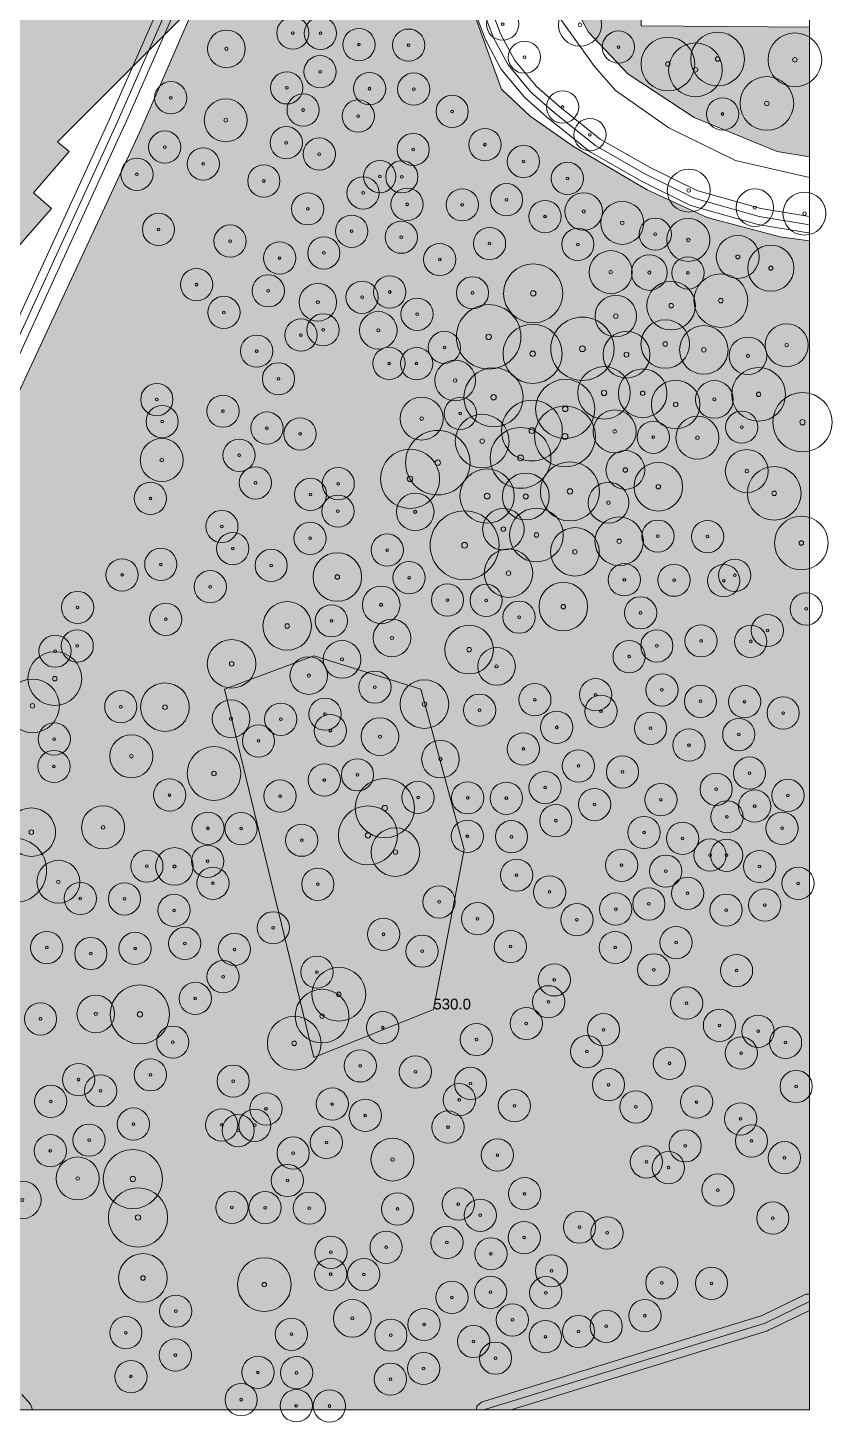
# Model space of a CAD drawing. Header units: metres. Extents: x -6 to 981, y -3 to 1020.
# Drawn here: x 829.1 to 978.7, y -2.3 to 257.2 of the extents above; entities that cross this region are included whole.
import ezdxf

# ---------------------------------------------------------------- set-up
doc = ezdxf.new("R2010")
doc.units = ezdxf.units.M
doc.header["$MEASUREMENT"] = 0
for name, color, linetype, lineweight, true_color in [('TPX_BUILDINGS_SHADOWS_HATCH', 7, 'CONTINUOUS', 0, 0x000000), ('TPX_BUILDINGS_SHADOWS_OUTLINES', 7, 'CONTINUOUS', 0, 0x000000), ('TPX_CONTOUR_LINES_5M', 7, 'CONTINUOUS', 0, 0x969696), ('TPX_CONTOUR_LINES_5M_TEXT', 7, 'CONTINUOUS', 0, 0x000000), ('TPX_FRAME_PROJECT', 7, 'CONTINUOUS', 0, 0x000000), ('TPX_ROADS_AXES', 7, 'CONTINUOUS', 0, 0x323232), ('TPX_ROADS_CONTOURS', 7, 'CONTINUOUS', 0, 0x646464), ('TPX_ROADS_HATCH', 7, 'CONTINUOUS', 0, 0xc8c8c8), ('TPX_VEGETATION_GREEN_SPACES', 7, 'CONTINUOUS', 0, 0x58ba48), ('TPX_VEGETATION_GREEN_SPACES_HATCH', 7, 'CONTINUOUS', 0, 0x58ba48), ('TPX_VEGETATION_TREES_INDIVIDUAL', 7, 'CONTINUOUS', 0, 0x136734), ('TPX_WATERWAYS', 7, 'CONTINUOUS', 0, 0x7aafdf)]:
    doc.layers.add(name, color=color, linetype=linetype, lineweight=lineweight, true_color=true_color)
doc.styles.add('TPX_TEXTE', font='arial.ttf')

# ---------------------------------------------------------------- blocks, each defined once
blk = doc.blocks.new('TREETR004_CR039')
at = {"layer": 'TPX_VEGETATION_TREES_INDIVIDUAL'}
for radius in [3.87, 0.4166666666666667]:
    blk.add_circle((0, 0, 0.0361), radius, dxfattribs=at)
blk = doc.blocks.new('TREETR005_CR044')
at = {"layer": 'TPX_VEGETATION_TREES_INDIVIDUAL'}
for radius in [4.36, 0.4583333333333333]:
    blk.add_circle((0, 0, 0.0361), radius, dxfattribs=at)
blk = doc.blocks.new('TREETR005_CR064')
at = {"layer": 'TPX_VEGETATION_TREES_INDIVIDUAL'}
for radius in [6.41, 0.5416666666666666]:
    blk.add_circle((0, 0, 0.0361), radius, dxfattribs=at)
blk = doc.blocks.new('TREETR003_CR040')
at = {"layer": 'TPX_VEGETATION_TREES_INDIVIDUAL'}
for radius in [4, 0.3333333333333333]:
    blk.add_circle((0, 0, 0.0361), radius, dxfattribs=at)
blk = doc.blocks.new('TREETR003_CR038')
at = {"layer": 'TPX_VEGETATION_TREES_INDIVIDUAL'}
for radius in [3.79, 0.3333333333333333]:
    blk.add_circle((0, 0, 0.0361), radius, dxfattribs=at)
blk = doc.blocks.new('TREETR003_CR030')
at = {"layer": 'TPX_VEGETATION_TREES_INDIVIDUAL'}
for radius in [3, 0.25]:
    blk.add_circle((0, 0, 0.0361), radius, dxfattribs=at)
blk = doc.blocks.new('TREETR003_CR035')
at = {"layer": 'TPX_VEGETATION_TREES_INDIVIDUAL'}
for radius in [3.5, 0.2916666666666667]:
    blk.add_circle((0, 0, 0.0361), radius, dxfattribs=at)
blk = doc.blocks.new('TREETR005_CR049')
at = {"layer": 'TPX_VEGETATION_TREES_INDIVIDUAL'}
for radius in [4.89, 0.5]:
    blk.add_circle((0, 0, 0.0361), radius, dxfattribs=at)
blk = doc.blocks.new('TREETR005_CR060')
at = {"layer": 'TPX_VEGETATION_TREES_INDIVIDUAL'}
for radius in [6, 0.5]:
    blk.add_circle((0, 0, 0.0361), radius, dxfattribs=at)
blk = doc.blocks.new('TREETR005_CR059')
at = {"layer": 'TPX_VEGETATION_TREES_INDIVIDUAL'}
for radius in [5.89, 0.5416666666666666]:
    blk.add_circle((0, 0, 0.0361), radius, dxfattribs=at)
blk = doc.blocks.new('TREETR003_CR033')
at = {"layer": 'TPX_VEGETATION_TREES_INDIVIDUAL'}
for radius in [3.32, 0.2916666666666667]:
    blk.add_circle((0, 0, 0.0361), radius, dxfattribs=at)
blk = doc.blocks.new('TREETR005_CR057')
at = {"layer": 'TPX_VEGETATION_TREES_INDIVIDUAL'}
for radius in [5.65, 0.5416666666666666]:
    blk.add_circle((0, 0, 0.0361), radius, dxfattribs=at)
blk = doc.blocks.new('TREETR004_CR043')
at = {"layer": 'TPX_VEGETATION_TREES_INDIVIDUAL'}
for radius in [4.3, 0.375]:
    blk.add_circle((0, 0, 0.0361), radius, dxfattribs=at)
blk = doc.blocks.new('TREETR005_CR055')
at = {"layer": 'TPX_VEGETATION_TREES_INDIVIDUAL'}
for radius in [5.51, 0.5]:
    blk.add_circle((0, 0, 0.0361), radius, dxfattribs=at)
blk = doc.blocks.new('TREETR005_CR051')
at = {"layer": 'TPX_VEGETATION_TREES_INDIVIDUAL'}
for radius in [5.05, 0.5416666666666666]:
    blk.add_circle((0, 0, 0.0361), radius, dxfattribs=at)
blk = doc.blocks.new('TREETR004_CR050')
at = {"layer": 'TPX_VEGETATION_TREES_INDIVIDUAL'}
for radius in [5, 0.4166666666666667]:
    blk.add_circle((0, 0, 0.0361), radius, dxfattribs=at)
blk = doc.blocks.new('TREETR004_CR045')
at = {"layer": 'TPX_VEGETATION_TREES_INDIVIDUAL'}
for radius in [4.52, 0.4166666666666667]:
    blk.add_circle((0, 0, 0.0361), radius, dxfattribs=at)
blk = doc.blocks.new('TREETR004_CR040')
at = {"layer": 'TPX_VEGETATION_TREES_INDIVIDUAL'}
for radius in [4, 0.375]:
    blk.add_circle((0, 0, 0.0361), radius, dxfattribs=at)
blk = doc.blocks.new('TREETR004_CR036')
at = {"layer": 'TPX_VEGETATION_TREES_INDIVIDUAL'}
for radius in [3.61, 0.4166666666666667]:
    blk.add_circle((0, 0, 0.0361), radius, dxfattribs=at)

msp = doc.modelspace()

# ---------------------------------------------------------------- hatches: boundary and pattern name
at = {"layer": 'TPX_BUILDINGS_SHADOWS_HATCH'}
msp.add_hatch(color=256, dxfattribs=at).paths.add_polyline_path([(827.9982370846556, 292.61637058947235), (794.0571226589964, 258.6752561638132), (824.8585466854856, 260.1660045692697), (826.4366325848387, 227.88538399431854), (808.3349651806639, 227.00501766894013), (819.758148621826, 217.21974125597626), (813.127346467285, 209.5463289329782), (816.479095887451, 206.65469399187714), (808.7165750973509, 197.7507719108835), (825.6870331280516, 214.72122994158417), (833.4496521466062, 223.62524834368378), (830.0978950970457, 226.51689091417938), (836.7287048809812, 234.19029656145722), (834.5811628811643, 236.02991429064423), (860.3777489178465, 261.8264984199777), (858.7996725552366, 294.1071199486032), (827.9982370846556, 292.61637058947235)])
at = {"layer": 'TPX_ROADS_HATCH'}
msp.add_hatch(color=256, dxfattribs=at).paths.add_polyline_path([(912.6003292878158, 0.6682980051264167), (912.5540961106308, 2.3748725652694702e-07), (919.0060700257309, 2.3748725652694702e-07), (966.6691750367172, 14.689844368956983), (966.8828448136337, 14.774098633788526), (974.4774578888901, 18.46367573644966), (974.4774578888901, 21.51959919836372), (973.8219918091781, 21.48052906896919), (965.675513156224, 17.5228474130854), (913.8412293274887, 1.5474379053339362), (913.4662131150253, 1.4221308222040534), (912.6003292878158, 0.6682980051264167)])
at = {"layer": 'TPX_VEGETATION_GREEN_SPACES_HATCH'}
for points in [[(974.4774574788171, 534.3641466209665), (894.9610504658776, 339.35802975390106), (906.8282818348962, 314.89335957262665), (922.080864384945, 287.03799572680146), (927.1347450764733, 267.86992207262665), (933.4012283833581, 256.40477505419403), (940.7081799061853, 248.64286556933075), (953.037952855404, 240.55602207873017), (968.4953083546716, 234.17959728930146), (974.4774574788171, 233.23383846972138), (974.4774574788171, 257.3345636436716), (966.8208984883386, 257.3943780967966), (943.1769775899011, 257.5752309868112), (943.5170120747644, 302.31815281603485), (966.9119572194177, 302.1396669456735), (974.4774574788171, 302.08348217699677), (974.4774574788171, 313.4162725517526), (963.0952171834069, 313.5038751671091), (963.4412655385095, 357.88096752855927), (974.4774574788171, 357.79602757189423), (974.4774574788171, 534.3641466209665)], [(791.7883414454991, 122.19721732195467), (777.3385314174229, 104.74472937639803), (786.2093562312657, 103.36327300127596), (793.7161235042149, 105.50846896227449), (800.8581370540196, 106.54874739702791), (809.2866496272618, 100.94851908739656), (816.6931409068638, 95.59080920275301), (823.6336707301671, 95.5800431733951), (827.2826623149449, 95.74475894030184), (825.5317172236973, 80.7869523530826), (814.3274954982335, 56.331622458063066), (799.7782992549473, 3.343448042869568e-07), (974.4774579234654, 3.343448042869568e-07), (974.4774579234654, 217.5612567430362), (969.0428446956212, 218.29099497850984), (955.4454526134068, 221.94520411547273), (944.3032569118077, 227.07238612230867), (930.5657147594029, 235.10614714678377), (922.5210932918126, 240.80238089617342), (917.1789941020543, 245.7967475419864), (913.6726388164097, 255.5730031495914), (907.7724351115758, 272.3217471605167), (900.3314360805089, 289.1184304719791), (894.1859492488438, 297.2018216615543), (887.8720406718785, 304.6882852083072), (882.3728846736485, 308.2654145723209), (878.8418387599522, 304.3974965577945), (849.9188489146763, 237.84768042620271), (814.4620026774937, 161.7836574083194), (801.9767178721959, 137.50681719835848), (791.7883414454991, 122.19721732195467)]]:
    msp.add_hatch(color=256, dxfattribs=at).paths.add_polyline_path(points)

# ---------------------------------------------------------------- linework, layer by layer
at = {"layer": 'TPX_BUILDINGS_SHADOWS_OUTLINES', "elevation": 0.0391}
msp.add_lwpolyline([(827.9982370846556, 292.61637058947235), (794.0571226589964, 258.6752561638132), (824.8585466854856, 260.1660045692697), (826.4366325848387, 227.88538399431854), (808.3349651806639, 227.00501766894013), (819.758148621826, 217.21974125597626), (813.127346467285, 209.5463289329782), (816.479095887451, 206.65469399187714), (808.7165750973509, 197.7507719108835), (825.6870331280516, 214.72122994158417), (833.4496521466062, 223.62524834368378), (830.0978950970457, 226.51689091417938), (836.7287048809812, 234.19029656145722), (834.5811628811643, 236.02991429064423), (860.3777489178465, 261.8264984199777), (858.7996725552366, 294.1071199486032)], close=True, dxfattribs=at)
at = {"layer": 'TPX_CONTOUR_LINES_5M', "elevation": 0.04810000000000001}
msp.add_lwpolyline([(882.29715783149, 140.30958515685052), (865.6314147072262, 134.09845550404862), (882.29715783149, 65.5734994681552), (904.5210760261398, 74.49914194643497), (910.2355450648465, 104.29879872500896), (902.204424999305, 134.09845550404862), (882.29715783149, 140.30958515685052)], dxfattribs=at)
at = {"layer": 'TPX_FRAME_PROJECT', "elevation": 0.0001}
msp.add_lwpolyline([(0, 0), (974.477457903442, 0), (974.477457903442, 1013.1883304733783), (0, 1013.1883304733783)], close=True, dxfattribs=at)
at = {"layer": 'TPX_ROADS_AXES', "elevation": 0.030099999999999995}
for points in [[(444.2701258175657, 8.381903171539307e-08), (475.346714448242, 4.426684463396668), (493.24911541870097, 7.447607124224305), (544.0990566723631, 14.055051887407899), (670.875013779907, 33.67048176564276), (678.5601334088133, 35.43703945912421), (684.430714082031, 37.664289558306336), (695.0381912701414, 41.69734581746161), (713.7930063717649, 53.79938896931708), (723.2907938473509, 59.926860893145204), (740.7787575238035, 72.70608242787421), (757.9843668453977, 88.00409706868231), (768.1710352413938, 99.11284073628485), (779.9635624401853, 112.97727783955634), (791.160188149719, 127.6011248473078), (800.1598944180296, 142.74471863545477), (807.9876265042112, 157.4672194365412), (845.6566271298216, 239.62850769795477), (871.1965088360594, 297.7423725966364), (879.6902822964475, 317.08060749806464)], [(974.477458339883, 220.55459061358124), (965.1255801736843, 222.11903134081513), (953.0192559778225, 225.5262798378244), (944.0054572641384, 229.97923413012177), (934.7218831598293, 235.25498333666474), (927.0642684518825, 241.37980309221894), (922.6497968256008, 245.26801243517548), (918.409249645425, 250.32947197649628), (915.7098430215847, 255.3762487480417), (908.8079656183254, 273.49786987993866), (903.6926559030544, 286.2156404564157), (897.9688437997829, 296.3566383430734), (889.7099879800808, 306.6880592415109), (879.6902822076809, 317.0806068489328)], [(974.4774580365047, 20.131320802494884), (966.2273788815364, 16.12330803088844), (914.2830248242244, 0.11397537402808666), (913.9432278042659, -1.5087425708770752e-07)]]:
    msp.add_lwpolyline(points, dxfattribs=at)
at = {"layer": 'TPX_ROADS_CONTOURS', "elevation": 0.027099999999999996}
for points in [[(634.694859759009, 121.4542037807405), (660.9830143610598, 153.26651972159743), (682.4793541590334, 178.91820638999343), (763.3553221384645, 272.3916332088411), (767.2596905390383, 275.6521560512483), (781.7914679209352, 283.2755729518831), (789.9509442011476, 287.27565306052566), (801.7322714487673, 289.8834907375276), (868.7997429529787, 296.0169240795076), (844.2881643931032, 240.24287527427077), (806.6424849192263, 158.13245504722), (798.8521988550783, 143.48038309440017), (789.9156801859499, 128.443113502115), (778.7959988276125, 113.9197627864778), (767.0465748468996, 100.10600202903152), (756.9305117289186, 89.07425421103835), (739.8357489267946, 73.87479704245925), (722.4409859339357, 61.16368120536208), (713.9047672907473, 55.65656393393874)], [(912.6003292878158, 0.6682980051264167), (912.5540961106308, 2.3748725652694702e-07), (919.0060700257309, 2.3748725652694702e-07), (966.6691750367172, 14.689844368956983), (966.8828448136337, 14.774098633788526), (974.4774578888901, 18.46367573644966), (974.4774578888901, 21.51959919836372), (973.8219918091781, 21.48052906896919), (965.675513156224, 17.5228474130854), (913.8412293274887, 1.5474379053339362), (913.4662131150253, 1.4221308222040534)]]:
    msp.add_lwpolyline(points, close=True, dxfattribs=at)
for points in [[(809.3511507670046, 156.84207552298903), (847.0201513926149, 239.0033637844026), (847.0298636118532, 239.02499788627028), (872.569745318091, 297.1388627849519)], [(907.4111359278322, 272.9510080181062), (914.3080704371096, 254.8423635326326), (914.3871634165407, 254.66877668723464), (917.086570040381, 249.62199991568923), (917.2594540278078, 249.36615961417556), (921.5000012079836, 244.30470007285476), (921.6583559671999, 244.14238088950515), (926.0728275934816, 240.2541715465486), (926.1273453394533, 240.20840471610427), (933.7849600474001, 234.08358496055007), (933.9807646433474, 233.95085733756423), (943.2643387476564, 228.67510813102126), (943.3410837809206, 228.63438909873366), (952.3548824946047, 224.1814348064363), (952.6128790537477, 224.08237570151687), (964.7192032496096, 220.6751272045076), (964.8780901590944, 220.6395885311067), (974.2299683252932, 219.07514780387282), (974.4774582544924, 219.13229959830642), (974.4774582544924, 222.07543390616775), (965.453480021155, 223.58502119407058), (953.5592138926149, 226.93258779868484), (944.7087948481203, 231.3048297725618), (935.5661537806154, 236.50048845633864), (928.028994814551, 242.5289632640779), (923.7265684763552, 246.3184854350984), (919.6587250391603, 251.173808272928), (917.0775997797609, 255.9994460903108), (910.2097389856935, 274.031754668802)], [(826.4311983744265, 1.7508864402770996e-07), (829.921048418677, 1.7508864402770996e-07), (829.5648033777834, 1.004293616861105), (827.941420809424, 2.8052970729768276)]]:
    msp.add_lwpolyline(points, dxfattribs=at)
at = {"layer": 'TPX_VEGETATION_GREEN_SPACES', "elevation": 0.0031}
msp.add_lwpolyline([(974.4774574788171, 534.3641466209665), (894.9610504658776, 339.35802975390106), (906.8282818348962, 314.89335957262665), (922.080864384945, 287.03799572680146), (927.1347450764733, 267.86992207262665), (933.4012283833581, 256.40477505419403), (940.7081799061853, 248.64286556933075), (953.037952855404, 240.55602207873017), (968.4953083546716, 234.17959728930146), (974.4774574788171, 233.23383846972138), (974.4774574788171, 257.3345636436716), (966.8208984883386, 257.3943780967966), (943.1769775899011, 257.5752309868112), (943.5170120747644, 302.31815281603485), (966.9119572194177, 302.1396669456735), (974.4774574788171, 302.08348217699677), (974.4774574788171, 313.4162725517526), (963.0952171834069, 313.5038751671091), (963.4412655385095, 357.88096752855927), (974.4774574788171, 357.79602757189423)], close=True, dxfattribs=at)
for points in [[(878.8418387599522, 304.3974965577945), (849.9188489146763, 237.84768042620271), (814.4620026774937, 161.7836574083194)], [(799.7782992549473, 3.343448042869568e-07), (974.4774579234654, 3.343448042869568e-07), (974.4774579234654, 217.5612567430362), (969.0428446956212, 218.29099497850984), (955.4454526134068, 221.94520411547273), (944.3032569118077, 227.07238612230867), (930.5657147594029, 235.10614714678377), (922.5210932918126, 240.80238089617342), (917.1789941020543, 245.7967475419864), (913.6726388164097, 255.5730031495914), (907.7724351115758, 272.3217471605167)]]:
    msp.add_lwpolyline(points, dxfattribs=at)
at = {"layer": 'TPX_WATERWAYS', "elevation": 0.0091}
msp.add_lwpolyline([(928.2350194798782, 258.75946560595185), (934.4797265874222, 250.0322784492746), (938.3907401906326, 245.5503334114328), (948.3001325475052, 238.63927689287812), (960.7543218480423, 232.55746212694794), (974.4774577962235, 229.37055435869843)], dxfattribs=at)

# ---------------------------------------------------------------- block references
at = {"layer": 'TPX_VEGETATION_TREES_INDIVIDUAL'}
for name, p in [('TREETR003_CR030', (917.4148212358705, 257.92828737711534, 0.0361)), ('TREETR003_CR040', (931.7927217960241, 257.7913085031323, 0.0361)), ('TREETR003_CR030', (878.3696091489401, 256.25637172255665, 0.0361)), ('TREETR003_CR030', (883.5045749798883, 256.2074298080988, 0.0361)), ('TREETR003_CR030', (890.6740491330274, 254.0951022678055, 0.0361)), ('TREETR003_CR030', (899.9169891718775, 254.00701924785972, 0.0361)), ('TREETR003_CR035', (866.0164670273662, 253.3081225915812, 0.0361)), ('TREETR003_CR030', (921.46437666571, 251.75770991574973, 0.0361)), ('TREETR003_CR030', (938.9427344680298, 253.6352010173723, 0.0361)), ('TREETR004_CR050', (948.1564733311534, 250.48143968498334, 0.0361)), ('TREETR004_CR050', (953.2817080336972, 249.41062443424016, 0.0361)), ('TREETR004_CR050', (957.4091477473266, 251.41531301708892, 0.0361)), ('TREETR004_CR050', (971.7870555872796, 251.27838799916208, 0.0361)), ('TREETR003_CR030', (883.436397431884, 249.05408255942166, 0.0361)), ('TREETR003_CR030', (855.6588515227195, 244.20886091236025, 0.0361)), ('TREETR003_CR030', (877.245213633636, 246.04709135182202, 0.0361)), ('TREETR003_CR030', (892.650125705055, 245.90027176961303, 0.0361)), ('TREETR003_CR030', (900.866078649764, 245.82197704352438, 0.0361)), ('TREETR004_CR050', (966.5742348346394, 243.1520312158391, 0.0361)), ('TREETR003_CR040', (865.8898300816072, 240.02332694130018, 0.0361)), ('TREETR003_CR030', (880.2872363629867, 241.93009536433965, 0.0361)), ('TREETR003_CR030', (908.0160882442724, 241.66584420576692, 0.0361)), ('TREETR003_CR030', (928.5657130444306, 242.4920564838685, 0.0361)), ('TREETR003_CR030', (958.3388162304182, 241.18646046472713, 0.0361)), ('TREETR003_CR030', (890.547442706069, 240.81030840612948, 0.0361)), ('TREETR003_CR030', (877.1478114604834, 235.82801266014576, 0.0361)), ('TREETR003_CR030', (933.6520106504322, 237.3335996675305, 0.0361)), ('TREETR003_CR030', (854.5441758239176, 235.0214792699553, 0.0361)), ('TREETR003_CR030', (883.2903029692243, 233.72546539781615, 0.0361)), ('TREETR003_CR030', (900.7589610343566, 234.5809903847985, 0.0361)), ('TREETR003_CR030', (914.1196350199752, 235.4756834646687, 0.0361)), ('TREETR003_CR030', (861.7039176236722, 231.88721983740106, 0.0361)), ('TREETR003_CR030', (921.2793924621656, 232.3414645488374, 0.0361)), ('TREETR003_CR030', (849.3604852448916, 229.96089110011235, 0.0361)), ('TREETR003_CR030', (872.9716467660619, 228.7138073462993, 0.0361)), ('TREETR003_CR030', (894.5482971826568, 229.53016742691398, 0.0361)), ('TREETR003_CR030', (898.6562799216481, 229.4910201728344, 0.0361)), ('TREETR003_CR030', (929.4661495763576, 229.19746594130993, 0.0361)), ('TREETR003_CR030', (891.4380936354864, 226.49380174744874, 0.0361)), ('TREETR003_CR040', (952.0405869037495, 226.93843130767345, 0.0361)), ('TREETR003_CR030', (881.1389142834814, 223.5259515955113, 0.0361)), ('TREETR003_CR030', (899.6345853968523, 224.37168793892488, 0.0361)), ('TREETR003_CR030', (909.9045469990233, 224.27382776048034, 0.0361)), ('TREETR003_CR030', (918.1302524309722, 225.21745599573478, 0.0361)), ('TREETR003_CR035', (932.4887270117179, 223.03666062746197, 0.0361)), ('TREETR003_CR035', (964.3353406113456, 223.75533305155113, 0.0361)), ('TREETR003_CR040', (973.5685740939225, 222.64540492743254, 0.0361)), ('TREETR003_CR030', (925.2900179032004, 222.0832370822318, 0.0361)), ('TREETR003_CR040', (939.6582320198067, 220.92436051834375, 0.0361)), ('TREETR003_CR030', (853.3710438744747, 219.70263201650232, 0.0361)), ('TREETR003_CR030', (889.3159285689471, 219.36000979039818, 0.0361)), ('TREETR003_CR030', (898.5491604546551, 218.25001650396734, 0.0361)), ('TREETR003_CR030', (945.8007431108272, 218.82184691447765, 0.0361)), ('TREETR003_CR040', (951.9529895301675, 217.74124642182142, 0.0361)), ('TREETR003_CR030', (866.7025189754786, 217.53153824945912, 0.0361)), ('TREETR003_CR030', (884.1419872005936, 215.3213081448339, 0.0361)), ('TREETR003_CR030', (914.9713718001731, 217.07153355609626, 0.0361)), ('TREETR003_CR030', (931.4033208313631, 216.91498579410836, 0.0361)), ('TREETR004_CR040', (961.1667630239972, 214.58748708106577, 0.0361)), ('TREETR003_CR030', (875.9162702683825, 214.37770472140983, 0.0361)), ('TREETR003_CR030', (905.699187973747, 214.09387218859047, 0.0361)), ('TREETR003_CR040', (937.516629611142, 211.74673574091867, 0.0361)), ('TREETR004_CR043', (967.3092815526179, 212.48498484957963, 0.0361)), ('TREETR005_CR055', (923.0997244840837, 207.7960625323467, 0.0361)), ('TREETR003_CR033', (944.7056105269585, 211.67825820622966, 0.0361)), ('TREETR003_CR030', (951.8945913582575, 211.6097854920663, 0.0361)), ('TREETR003_CR030', (860.4626035937108, 209.4149938914925, 0.0361)), ('TREETR003_CR030', (873.8038331231801, 208.26581840356812, 0.0361)), ('TREETR003_CR030', (896.3977838231949, 208.0504854945466, 0.0361)), ('TREETR003_CR030', (911.8027497311123, 207.9036949002184, 0.0361)), ('TREETR004_CR050', (958.0079127008794, 206.4415450557135, 0.0361)), ('TREETR003_CR035', (883.0273339091218, 206.1338998293504, 0.0361)), ('TREETR003_CR030', (891.2530563106993, 207.07750963047147, 0.0361)), ('TREETR004_CR045', (948.7551997113042, 205.50766591913998, 0.0361)), ('TREETR003_CR030', (865.548885899887, 204.2564884168096, 0.0361)), ('TREETR003_CR030', (901.4938212626148, 203.91390840848908, 0.0361)), ('TREETR005_CR060', (914.8058505956433, 199.69904921669513, 0.0361)), ('TREETR004_CR039', (938.4657525758957, 203.5616661226377, 0.0361)), ('TREETR003_CR030', (879.8879008649383, 200.03179583745077, 0.0361)), ('TREETR003_CR030', (884.0056345197372, 201.0145549401641, 0.0361)), ('TREETR003_CR035', (894.275618893269, 200.91668040119112, 0.0361)), ('TREETR005_CR059', (932.2453549919301, 197.4888950921595, 0.0361)), ('TREETR004_CR045', (947.6600680704578, 198.36406815424562, 0.0361)), ('TREETR003_CR030', (871.6426904972177, 197.04437004728243, 0.0361)), ('TREETR003_CR030', (906.5703879867215, 197.73350876243785, 0.0361)), ('TREETR005_CR055', (922.9926312554162, 196.5550370393321, 0.0361)), ('TREETR005_CR044', (940.4516101306072, 196.38871984137222, 0.0361)), ('TREETR004_CR045', (954.8393250666559, 197.27368592144921, 0.0361)), ('TREETR003_CR040', (970.2540354233934, 198.14889140985906, 0.0361)), ('TREETR003_CR030', (896.2711860348936, 194.76563535118476, 0.0361)), ('TREETR003_CR030', (901.4061810757266, 194.7167028049007, 0.0361)), ('TREETR003_CR035', (963.0455820569769, 196.1735280212015, 0.0361)), ('TREETR003_CR030', (875.7019847305492, 191.89565306343138, 0.0361)), ('TREETR003_CR038', (908.5659627530258, 191.58246447285637, 0.0361)), ('TREETR005_CR055', (915.7257484724978, 188.44823016319424, 0.0361)), ('TREETR005_CR049', (936.2754739251686, 189.274464963004, 0.0361)), ('TREETR004_CR045', (943.4644699275959, 189.2059870036319, 0.0361)), ('TREETR004_CR050', (965.0314574284712, 189.00058204727247, 0.0361)), ('TREETR003_CR030', (853.069029285456, 188.0233777333051, 0.0361)), ('TREETR005_CR055', (929.0572724293452, 186.27720949985087, 0.0361)), ('TREETR004_CR045', (949.6070000749314, 187.1034701168537, 0.0361)), ('TREETR003_CR035', (956.8057297847699, 188.0569138340652, 0.0361)), ('TREETR003_CR030', (854.0570599415223, 183.92593444744125, 0.0361)), ('TREETR003_CR030', (865.3735439963639, 185.86206831876189, 0.0361)), ('TREETR003_CR040', (902.335803235881, 184.48779011098668, 0.0361)), ('TREETR003_CR030', (909.5345400537481, 185.44120255857706, 0.0361)), ('TREETR005_CR057', (922.8563310827594, 182.2482604472898, 0.0361)), ('TREETR005_CR055', (973.198797835852, 183.81278009712696, 0.0361)), ('TREETR003_CR030', (873.5603222574573, 182.718014260754, 0.0361)), ('TREETR003_CR030', (879.7125837524654, 181.6373692303896, 0.0361)), ('TREETR004_CR050', (913.5938565424876, 180.29249522136524, 0.0361)), ('TREETR005_CR057', (929.0085967800696, 181.16764383018017, 0.0361)), ('TREETR003_CR040', (938.2613330252352, 182.10150886233896, 0.0361)), ('TREETR003_CR040', (953.6566018054145, 180.93286612583324, 0.0361)), ('TREETR003_CR030', (961.8920672495151, 182.89844592940062, 0.0361)), ('TREETR005_CR060', (905.3389041689225, 176.2831240245141, 0.0361)), ('TREETR005_CR057', (920.7536512638326, 177.15826133079827, 0.0361)), ('TREETR003_CR030', (945.44060023973, 181.01111906487495, 0.0361)), ('TREETR003_CR040', (853.9888640602585, 176.7725389348343, 0.0361)), ('TREETR003_CR030', (868.3766166178393, 177.6573918792419, 0.0361)), ('TREETR005_CR055', (900.1746867856709, 173.26631229789928, 0.0361)), ('TREETR004_CR036', (940.2471949432511, 174.9285484761931, 0.0361)), ('TREETR003_CR040', (962.8412120933062, 174.71335744857788, 0.0361)), ('TREETR003_CR030', (871.408915799926, 172.5184536878951, 0.0361)), ('TREETR003_CR030', (886.8139337188331, 172.3716285796836, 0.0361)), ('TREETR005_CR051', (914.5234920377261, 170.0635704365559, 0.0361)), ('TREETR005_CR044', (921.7125013122568, 169.99507824378088, 0.0361)), ('TREETR005_CR055', (929.9382468186086, 170.9387217401527, 0.0361)), ('TREETR004_CR045', (946.3799993577995, 171.80411308491603, 0.0361)), ('TREETR004_CR050', (967.9372903049225, 170.57680071191862, 0.0361)), ('TREETR003_CR030', (851.8666651988751, 169.63872038573027, 0.0361)), ('TREETR003_CR030', (881.6594485661481, 170.37673898646608, 0.0361)), ('TREETR003_CR038', (937.1077865786501, 168.82641102094203, 0.0361)), ('TREETR003_CR030', (886.76523812284, 167.2620558082126, 0.0361)), ('TREETR003_CR035', (901.1432613488287, 167.12503913091496, 0.0361)), ('TREETR003_CR030', (865.1689791447716, 164.40187205094844, 0.0361)), ('TREETR005_CR064', (910.3278549518436, 160.90547689190134, 0.0361)), ('TREETR004_CR039', (917.5460789532517, 163.90272758714855, 0.0361)), ('TREETR004_CR050', (923.6983548165881, 162.82210645917803, 0.0361)), ('TREETR004_CR045', (939.093650515948, 161.65344169642776, 0.0361)), ('TREETR004_CR050', (972.9847179755452, 161.33067049784586, 0.0361)), ('TREETR003_CR030', (881.5815317450906, 162.20141978515312, 0.0361)), ('TREETR004_CR045', (930.8581640899647, 159.68787479167804, 0.0361)), ('TREETR003_CR030', (946.2923984125373, 162.6068812557496, 0.0361)), ('TREETR003_CR030', (955.5354160075658, 162.51884830603376, 0.0361)), ('TREETR003_CR030', (867.1840192784439, 160.29463169630617, 0.0361)), ('TREETR003_CR030', (895.9400854976848, 160.02056562295184, 0.0361)), ('TREETR003_CR030', (846.5952565724147, 155.3808615063317, 0.0361)), ('TREETR003_CR030', (853.8037613781053, 157.3561558658257, 0.0361)), ('TREETR003_CR030', (874.3438151349546, 157.16036104084924, 0.0361)), ('TREETR004_CR045', (886.6483688672888, 154.99907132284716, 0.0361)), ('TREETR004_CR045', (918.4951923185727, 155.71761966124177, 0.0361)), ('TREETR003_CR030', (960.6023013429367, 155.31653678882867, 0.0361)), ('TREETR003_CR030', (863.0078202717123, 153.18037935718894, 0.0361)), ('TREETR003_CR030', (899.9994057152071, 154.87184117920697, 0.0361)), ('TREETR003_CR030', (940.0525145154097, 154.49025049619377, 0.0361)), ('TREETR003_CR030', (949.29553925246, 154.40221235714853, 0.0361)), ('TREETR003_CR030', (958.5385638488224, 154.31418218603358, 0.0361)), ('TREETR003_CR035', (894.8157000442152, 149.81119298236445, 0.0361)), ('TREETR003_CR030', (907.1494769039564, 150.71567508066073, 0.0361)), ('TREETR003_CR030', (914.3384992818465, 150.6471782955341, 0.0361)), ('TREETR004_CR045', (928.7068087109947, 149.4882828714326, 0.0361)), ('TREETR003_CR030', (838.3207710748538, 149.32769800024107, 0.0361)), ('TREETR003_CR030', (943.0751205438864, 148.3294066800736, 0.0361)), ('TREETR003_CR030', (973.8949506825302, 149.05790270213038, 0.0361)), ('TREETR003_CR030', (854.7333428462734, 147.12720224121585, 0.0361)), ('TREETR004_CR045', (877.317683477304, 145.88991585187614, 0.0361)), ('TREETR003_CR030', (885.5434525384917, 146.8335282257758, 0.0361)), ('TREETR003_CR030', (920.4713108323631, 147.522721324116, 0.0361)), ('TREETR003_CR030', (966.6670025299536, 145.0386935584247, 0.0361)), ('TREETR003_CR035', (896.8112780729425, 143.6601193821989, 0.0361)), ('TREETR004_CR045', (911.1698591281311, 141.47928289091215, 0.0361)), ('TREETR003_CR030', (954.3234940648545, 143.11222565593198, 0.0361)), ('TREETR003_CR030', (963.5665282756672, 143.02420008042827, 0.0361)), ('TREETR003_CR030', (834.1348044486367, 141.19153150124475, 0.0361)), ('TREETR003_CR030', (838.2525653239572, 142.17427935590968, 0.0361)), ('TREETR004_CR045', (866.9794594389386, 138.8343848735094, 0.0361)), ('TREETR003_CR035', (887.5292869589757, 139.66053368756548, 0.0361)), ('TREETR003_CR030', (940.943242750247, 140.17363657383248, 0.0361)), ('TREETR003_CR030', (946.09773014253, 142.16856033867225, 0.0361)), ('TREETR004_CR050', (834.0860841575777, 136.08194334525615, 0.0361)), ('TREETR003_CR035', (881.3380423867493, 136.6535074985586, 0.0361)), ('TREETR003_CR035', (916.2756707992521, 138.3646062668413, 0.0361)), ('TREETR004_CR050', (829.9293427653029, 131.0115237631835, 0.0361)), ('TREETR004_CR045', (854.5774692246341, 130.7765214634128, 0.0361)), ('TREETR003_CR030', (893.6426209061174, 134.4922226211056, 0.0361)), ('TREETR004_CR045', (902.8564514840837, 131.33839095337316, 0.0361)), ('TREETR003_CR030', (923.4062880639685, 132.16460948484018, 0.0361)), ('TREETR003_CR030', (934.7130767247872, 133.0789094432257, 0.0361)), ('TREETR003_CR030', (947.0468677285826, 133.9834393854253, 0.0361)), ('TREETR003_CR030', (846.3614271810511, 130.85484926728532, 0.0361)), ('TREETR003_CR030', (884.3508814558736, 129.47071763221174, 0.0361)), ('TREETR003_CR030', (913.1167655852623, 130.21861809585243, 0.0361)), ('TREETR003_CR030', (935.7108784719603, 130.0033724582754, 0.0361)), ('TREETR003_CR030', (954.2164354037959, 131.87113391933963, 0.0361)), ('TREETR003_CR030', (962.4324744338519, 131.79288872145116, 0.0361)), ('TREETR003_CR030', (969.6020462407614, 129.68059327453375, 0.0361)), ('TREETR003_CR035', (866.8820502574672, 128.61520477198064, 0.0361)), ('TREETR003_CR030', (876.1250990008703, 128.52710417238995, 0.0361)), ('TREETR003_CR030', (927.4656321145012, 127.01588306203485, 0.0361)), ('TREETR003_CR030', (944.924723999924, 126.84957620687783, 0.0361)), ('TREETR003_CR030', (833.9788996682619, 124.8408409175463, 0.0361)), ('TREETR003_CR030', (871.9781156871468, 124.4785843049176, 0.0361)), ('TREETR003_CR030', (885.348669311672, 126.39517442509532, 0.0361)), ('TREETR003_CR035', (894.5819812742411, 125.28517110738903, 0.0361)), ('TREETR003_CR030', (961.3470781259821, 125.67115959757939, 0.0361)), ('TREETR003_CR040', (848.3277536969981, 121.63799784937873, 0.0361)), ('TREETR003_CR035', (905.8400948207709, 121.08984731603414, 0.0361)), ('TREETR003_CR030', (921.2646566981566, 122.98691162420437, 0.0361)), ('TREETR003_CR030', (952.0845633490244, 123.71534940320998, 0.0361)), ('TREETR003_CR030', (833.9301795144565, 119.73124504648149, 0.0361)), ('TREETR004_CR050', (863.7036220346927, 118.42538361111656, 0.0361)), ('TREETR003_CR030', (931.5055106330547, 119.82331775175408, 0.0361)), ('TREETR003_CR030', (884.2340106127667, 117.20769028924406, 0.0361)), ('TREETR003_CR030', (890.4057880487526, 118.17088528396562, 0.0361)), ('TREETR003_CR030', (939.7118254169472, 118.72313621453941, 0.0361)), ('TREETR003_CR030', (963.3329671531683, 118.49816707568243, 0.0361)), ('TREETR003_CR030', (855.4486028553802, 114.41602549515665, 0.0361)), ('TREETR003_CR030', (875.9887387687922, 114.22023604577407, 0.0361)), ('TREETR005_CR055', (895.482390961377, 111.99043273506686, 0.0361)), ('TREETR003_CR030', (901.6639076901483, 113.97555456869304, 0.0361)), ('TREETR003_CR030', (910.9069682386471, 113.88748428924009, 0.0361)), ('TREETR003_CR030', (918.0960152355256, 113.81899069063365, 0.0361)), ('TREETR003_CR030', (925.3045327635482, 115.79434120934457, 0.0361)), ('TREETR003_CR030', (957.14173343312, 115.49109159829095, 0.0361)), ('TREETR003_CR030', (970.48308608972, 114.34203101601452, 0.0361)), ('TREETR003_CR030', (934.518387914286, 112.64053221652284, 0.0361)), ('TREETR003_CR030', (946.8522023764672, 113.5450644986704, 0.0361)), ('TREETR003_CR030', (964.3015837551793, 112.35687006963417, 0.0361)), ('TREETR004_CR045', (829.7052211709088, 107.50737595045939, 0.0361)), ('TREETR003_CR040', (843.0660621865536, 108.40199702605605, 0.0361)), ('TREETR005_CR055', (892.3526779766544, 106.91019186004996, 0.0361)), ('TREETR003_CR030', (927.3001351084094, 109.64325483841822, 0.0361)), ('TREETR003_CR030', (959.1470859477995, 110.36193167371675, 0.0361)), ('TREETR003_CR030', (862.5792028721189, 108.21597388060763, 0.0361)), ('TREETR003_CR030', (868.7412471696152, 108.15723710786551, 0.0361)), ('TREETR003_CR030', (880.018849019194, 106.00572123192251, 0.0361)), ('TREETR003_CR030', (910.8388115454, 106.73404354602098, 0.0361)), ('TREETR003_CR030', (919.0548707302078, 106.6557656377554, 0.0361)), ('TREETR003_CR030', (943.7127811569953, 107.44289002707228, 0.0361)), ('TREETR003_CR030', (950.8920990314218, 106.35249820817262, 0.0361)), ('TREETR003_CR030', (969.3976930062054, 108.22029132349417, 0.0361)), ('TREETR004_CR045', (897.4585013324977, 103.79549674317241, 0.0361)), ('TREETR005_CR060', (826.5559857449261, 100.38330865092576, 0.0361)), ('TREETR003_CR030', (851.2139251354965, 101.1702216733247, 0.0361)), ('TREETR003_CR035', (856.3489655758021, 101.12126876600087, 0.0361)), ('TREETR003_CR030', (862.5207553022192, 102.08444957761094, 0.0361)), ('TREETR003_CR030', (939.5463486127555, 101.35049522621557, 0.0361)), ('TREETR003_CR030', (955.9979386347695, 103.23783142166212, 0.0361)), ('TREETR003_CR030', (959.0789614949608, 103.20848946925253, 0.0361)), ('TREETR003_CR030', (965.2215442294837, 101.10596674215049, 0.0361)), ('TREETR003_CR040', (834.7525637521758, 98.26112362137064, 0.0361)), ('TREETR003_CR030', (920.0137276788009, 99.49253598181531, 0.0361)), ('TREETR003_CR030', (947.7526781971101, 100.25031850952655, 0.0361)), ('TREETR003_CR030', (863.5087986566359, 97.98697508918121, 0.0361)), ('TREETR003_CR030', (883.0219572854694, 97.80098965158686, 0.0361)), ('TREETR003_CR030', (926.1465705510345, 96.3680686308071, 0.0361)), ('TREETR003_CR030', (951.8217789631453, 96.12350838910788, 0.0361)), ('TREETR003_CR030', (972.3814064691542, 97.97174688149244, 0.0361)), ('TREETR003_CR030', (838.8313668971532, 95.15619009593502, 0.0361)), ('TREETR003_CR030', (847.0474364451948, 95.07785726385191, 0.0361)), ('TREETR003_CR030', (905.5869287753012, 94.51991806691512, 0.0361)), ('TREETR003_CR030', (938.441468717414, 93.18490752344951, 0.0361)), ('TREETR003_CR030', (944.6132538850652, 94.14813616452739, 0.0361)), ('TREETR003_CR030', (966.1804324838449, 93.94273868668824, 0.0361)), ('TREETR003_CR030', (856.271030894015, 92.94589677546173, 0.0361)), ('TREETR003_CR030', (912.7467795147095, 91.38565602572635, 0.0361)), ('TREETR003_CR030', (931.2329388923245, 91.20954358950257, 0.0361)), ('TREETR003_CR030', (958.9816409937339, 92.98927812278271, 0.0361)), ('TREETR003_CR030', (874.7279700242216, 89.70392092550173, 0.0361)), ('TREETR003_CR030', (895.2584141649422, 88.48624752322212, 0.0361)), ('TREETR003_CR030', (832.5816179856192, 86.01764436578378, 0.0361)), ('TREETR003_CR030', (849.0137712313444, 85.86097579961643, 0.0361)), ('TREETR003_CR030', (858.2665988593944, 86.79478330584243, 0.0361)), ('TREETR003_CR030', (867.4999431037577, 85.68475376488641, 0.0361)), ('TREETR003_CR030', (902.4182662291569, 85.35197688220069, 0.0361)), ('TREETR003_CR030', (918.8601534457994, 86.21733775176108, 0.0361)), ('TREETR003_CR030', (938.3733307647053, 86.03145360341296, 0.0361)), ('TREETR003_CR030', (949.6801660503843, 86.94577495520934, 0.0361)), ('TREETR003_CR030', (840.7879513792577, 84.91738430177793, 0.0361)), ('TREETR003_CR030', (865.3972193789668, 80.59471849072725, 0.0361)), ('TREETR003_CR030', (882.8661288344301, 81.4502355856821, 0.0361)), ('TREETR003_CR030', (945.5234627418104, 81.87528889346868, 0.0361)), ('TREETR003_CR030', (960.9286079834565, 81.72857376746833, 0.0361)), ('TREETR004_CR050', (886.9352129371837, 77.3233930435963, 0.0361)), ('TREETR003_CR030', (927.0178178300848, 80.00753060914576, 0.0361)), ('TREETR005_CR055', (849.9238720746944, 73.58810706948861, 0.0361)), ('TREETR003_CR030', (860.2232035777415, 76.55597388930619, 0.0361)), ('TREETR004_CR050', (883.8152254538145, 73.26506161084399, 0.0361)), ('TREETR003_CR030', (925.9518673135899, 75.9296216997318, 0.0361)), ('TREETR003_CR030', (951.6271246683318, 75.68506231484935, 0.0361)), ('TREETR003_CR030', (831.4279343850212, 72.74243503017351, 0.0361)), ('TREETR003_CR035', (841.7077861233265, 73.66643725242466, 0.0361)), ('TREETR004_CR050', (878.6314738416695, 68.20438140630722, 0.0361)), ('TREETR003_CR030', (895.0928666812833, 71.11355610238388, 0.0361)), ('TREETR003_CR030', (921.8048839057446, 71.88106286665425, 0.0361)), ('TREETR003_CR030', (936.1732995765051, 70.72217289498076, 0.0361)), ('TREETR003_CR030', (957.7502578468993, 71.53868341026828, 0.0361)), ('TREETR003_CR030', (964.9296009623213, 70.44829829921946, 0.0361)), ('TREETR003_CR030', (856.0372275076807, 68.41974377445877, 0.0361)), ('TREETR003_CR030', (912.5325781847932, 68.90335118444636, 0.0361)), ('TREETR003_CR030', (970.0451927889953, 68.35555260721594, 0.0361)), ('TREETR003_CR030', (933.0533294143388, 66.66382528049871, 0.0361)), ('TREETR003_CR030', (961.8096419104259, 66.38994261389598, 0.0361)), ('TREETR003_CR030', (851.8707295886124, 62.32735871337354, 0.0361)), ('TREETR003_CR030', (890.9166540326551, 63.999233758077025, 0.0361)), ('TREETR003_CR030', (901.1770319629577, 62.879444828722626, 0.0361)), ('TREETR003_CR030', (948.4390310432063, 64.47324435738847, 0.0361)), ('TREETR003_CR030', (838.5098324689316, 61.432720800396055, 0.0361)), ('TREETR003_CR030', (842.5983940862934, 59.3497038371861, 0.0361)), ('TREETR003_CR030', (867.266165847308, 61.158585015218705, 0.0361)), ('TREETR003_CR030', (911.4276751900907, 60.73774093994871, 0.0361)), ('TREETR003_CR030', (937.1029698545462, 60.493147768545896, 0.0361)), ('TREETR003_CR030', (972.0213688708609, 60.160599721129984, 0.0361)), ('TREETR003_CR030', (833.335797093634, 57.39398131798953, 0.0361)), ('TREETR003_CR030', (885.7134237164864, 56.89469552738592, 0.0361)), ('TREETR003_CR030', (909.3444415227277, 57.69153626076877, 0.0361)), ('TREETR003_CR030', (953.5059604549315, 57.27086583618075, 0.0361)), ('TREETR003_CR030', (873.3795365752885, 55.99022623850033, 0.0361)), ('TREETR003_CR030', (891.8560204617097, 54.7921222508885, 0.0361)), ('TREETR003_CR030', (919.6048267893493, 56.57176459534094, 0.0361)), ('TREETR003_CR030', (942.1990944610443, 56.356536821462214, 0.0361)), ('TREETR003_CR030', (961.6928615940269, 54.126846245490015, 0.0361)), ('TREETR003_CR030', (848.7020120606758, 53.15940413577482, 0.0361)), ('TREETR003_CR030', (865.1342149808188, 53.00276163127273, 0.0361)), ('TREETR003_CR030', (868.205512393848, 51.95146829262376, 0.0361)), ('TREETR003_CR030', (871.2962909620255, 52.94402718544006, 0.0361)), ('TREETR003_CR030', (907.2417329514865, 52.60148016130552, 0.0361)), ('TREETR003_CR030', (840.4566807525116, 50.17195738479495, 0.0361)), ('TREETR003_CR030', (884.6182383229025, 49.75100414035842, 0.0361)), ('TREETR003_CR030', (951.374075110245, 49.11502475384623, 0.0361)), ('TREETR003_CR030', (963.7079602783779, 50.019584329333156, 0.0361)), ('TREETR003_CR030', (833.2481018673279, 48.19664973579347, 0.0361)), ('TREETR003_CR030', (878.436681510706, 47.76587889716029, 0.0361)), ('TREETR003_CR040', (896.9131798405433, 46.56778324767947, 0.0361)), ('TREETR003_CR030', (916.4361663550371, 47.40378719335422, 0.0361)), ('TREETR003_CR030', (969.8408437699545, 46.895129188429564, 0.0361)), ('TREETR003_CR040', (838.3344508413575, 43.03805692261085, 0.0361)), ('TREETR005_CR055', (848.6045876802527, 42.940142740961164, 0.0361)), ('TREETR003_CR030', (944.1557853370905, 46.11771707748994, 0.0361)), ('TREETR003_CR030', (948.25410487724, 45.05666460748762, 0.0361)), ('TREETR003_CR030', (877.360969909816, 42.66603536438197, 0.0361)), ('TREETR003_CR035', (828.0253362975782, 39.0482735466212, 0.0361)), ('TREETR003_CR030', (921.5030833183555, 40.2013817243278, 0.0361)), ('TREETR003_CR030', (957.4582955155056, 40.88093071291223, 0.0361)), ('TREETR005_CR055', (849.5634050761582, 35.776863161008805, 0.0361)), ('TREETR003_CR030', (867.0421302373288, 37.654287843964994, 0.0361)), ('TREETR003_CR030', (873.2042150076013, 37.59555473225191, 0.0361)), ('TREETR003_CR030', (881.4203279392095, 37.51724942587316, 0.0361)), ('TREETR003_CR030', (897.8525534691289, 37.360657698474824, 0.0361)), ('TREETR003_CR030', (909.1594449122204, 38.27494244882837, 0.0361)), ('TREETR003_CR030', (913.2480282500619, 36.19194878265262, 0.0361)), ('TREETR003_CR030', (931.7148137630429, 33.97198546817526, 0.0361)), ('TREETR003_CR030', (967.679775987519, 35.67349685775116, 0.0361)), ('TREETR003_CR030', (907.0372591185151, 31.141022147145122, 0.0361)), ('TREETR003_CR030', (921.4251995633822, 32.02596509503201, 0.0361)), ('TREETR003_CR030', (936.8401513384306, 32.90114468196407, 0.0361)), ('TREETR003_CR030', (885.4504732416244, 29.30267971009016, 0.0361)), ('TREETR003_CR030', (895.730359917914, 30.22673875000328, 0.0361)), ('TREETR003_CR030', (915.2339042008389, 29.018887558486313, 0.0361)), ('TREETR004_CR045', (850.4832550986903, 24.525866335257888, 0.0361)), ('TREETR003_CR030', (926.5018623928772, 25.845480230636895, 0.0361)), ('TREETR004_CR050', (873.0678541726083, 23.2885664049536, 0.0361)), ('TREETR003_CR030', (885.4115177220665, 25.214967683888972, 0.0361)), ('TREETR003_CR030', (891.5736093550222, 25.1562453196384, 0.0361)), ('TREETR003_CR030', (947.0226982478052, 23.605975260492414, 0.0361)), ('TREETR003_CR030', (956.2658356233733, 23.51794617762789, 0.0361)), ('TREETR003_CR030', (907.966906524729, 20.911956245545298, 0.0361)), ('TREETR003_CR030', (915.1657519301516, 21.865390848368406, 0.0361)), ('TREETR003_CR030', (925.435907052015, 21.76755078835413, 0.0361)), ('TREETR003_CR030', (856.5868980084779, 18.335552115924656, 0.0361)), ('TREETR003_CR035', (889.4416709935758, 17.000390422996134, 0.0361)), ('TREETR003_CR030', (902.7831423424068, 15.851239413954318, 0.0361)), ('TREETR003_CR030', (919.2251358153298, 16.71661027893424, 0.0361)), ('TREETR003_CR030', (936.6746736547793, 15.528365931473672, 0.0361)), ('TREETR003_CR030', (943.8832526833867, 17.50374913495034, 0.0361)), ('TREETR003_CR030', (847.304783910804, 14.335950462147593, 0.0361)), ('TREETR003_CR030', (878.1152756651281, 14.042265428230166, 0.0361)), ('TREETR003_CR030', (896.601569974795, 13.86609690496698, 0.0361)), ('TREETR003_CR030', (911.9970784919569, 12.697384885512292, 0.0361)), ('TREETR003_CR030', (925.3580266763456, 13.592120330315083, 0.0361)), ('TREETR003_CR030', (931.5298588176374, 14.555350231472403, 0.0361)), ('TREETR003_CR030', (856.5089652218157, 10.160117652267218, 0.0361)), ('TREETR003_CR030', (902.7052448214963, 7.675804024096578, 0.0361)), ('TREETR003_CR030', (916.0759363555699, 9.59245821274817, 0.0361)), ('TREETR003_CR030', (848.2538613318466, 6.15072187455371, 0.0361)), ('TREETR003_CR030', (871.8849965701229, 6.947488013654947, 0.0361)), ('TREETR003_CR030', (879.0741159586469, 6.878970196470618, 0.0361)), ('TREETR003_CR030', (896.5236677828943, 5.690659889020026, 0.0361)), ('TREETR003_CR030', (868.7552433403907, 1.8672032486647367, 0.0361)), ('TREETR003_CR030', (879.0156793922652, 0.7473887894302607, 0.0361)), ('TREETR003_CR030', (885.177785181324, 0.6886631310917437, 0.0361))]:
    msp.add_blockref(name, p, dxfattribs=at)

# ---------------------------------------------------------------- texts
at = {"layer": 'TPX_CONTOUR_LINES_5M_TEXT', "style": 'TPX_TEXTE'}
msp.add_text('530.0', height=2, dxfattribs=at).set_placement((904.5210760261398, 74.49914194643497, 0.04810000000000001))

doc.saveas('drawing.dxf')
